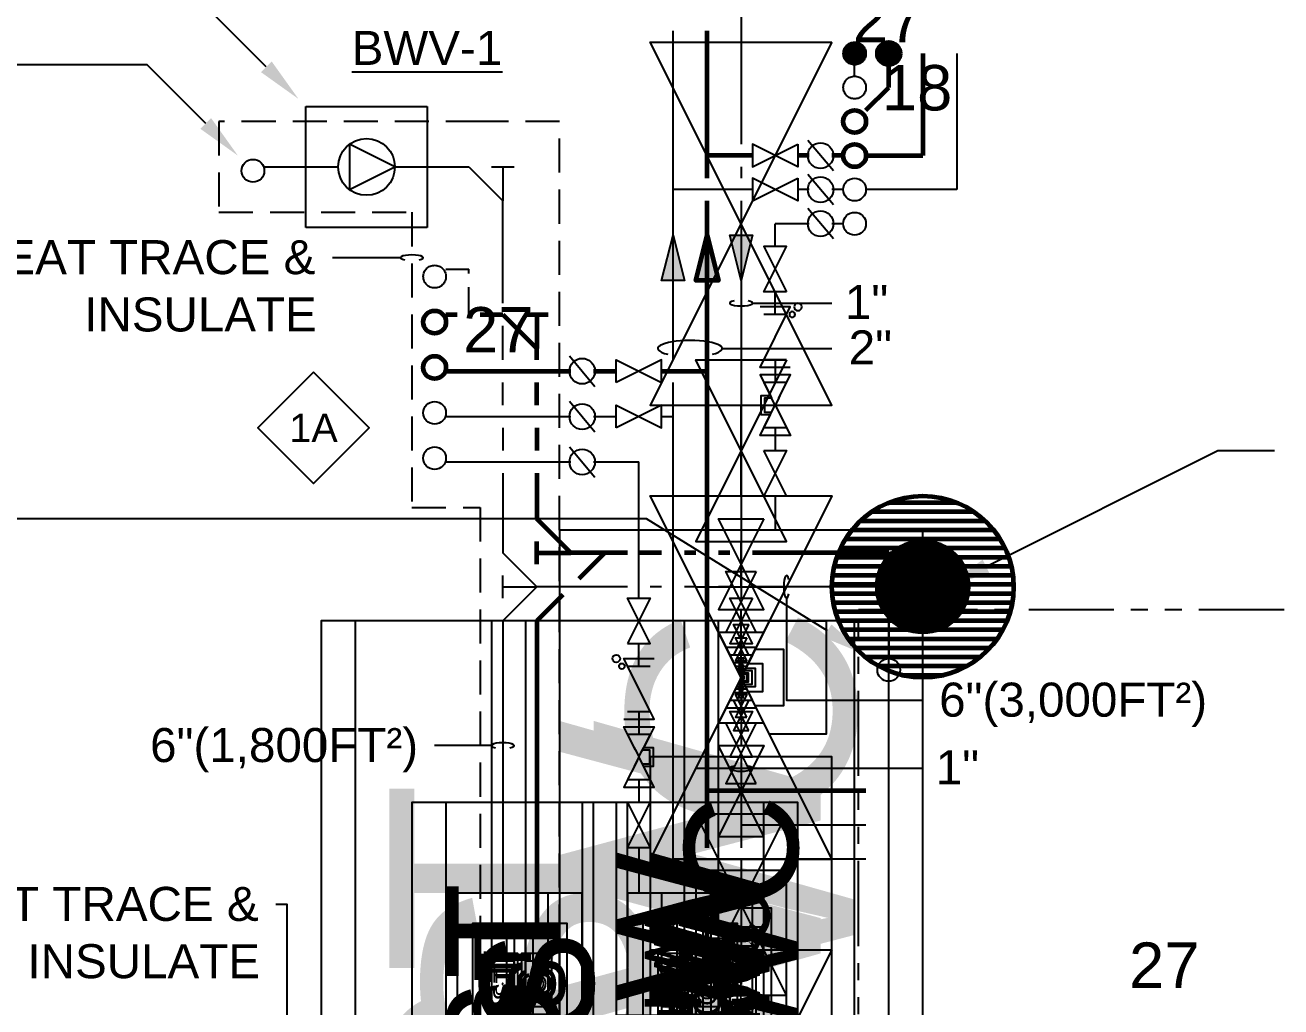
# Model space of a CAD drawing. Extents: x -3956 to 957, y -346 to 1886.
# Drawn here: x -3208.2 to -2876.4, y 730.7 to 990.2 of the extents above; entities that cross this region are included whole.
import ezdxf
from ezdxf.enums import TextEntityAlignment as Align

# ---------------------------------------------------------------- set-up
doc = ezdxf.new("R2010")
doc.units = 0
doc.header["$LTSCALE"] = 36
doc.header["$MEASUREMENT"] = 0
for name, pattern in [('HIDDEN', [0.375, 0.25, -0.125]), ('PHANTOM2', [1.25, 0.625, -0.125, 0.125, -0.125, 0.125, -0.125]), ('VENT', [0.3, 0.2, -0.1])]:
    doc.linetypes.add(name, pattern=pattern)
for name, color, linetype in [('G-ANNO-TEXT', 70, 'Continuous'), ('G-ANNO-TEXT @ 96', 70, 'Continuous'), ('P-HW-N', 1, 'Continuous'), ('P-HW-N @ 1 (1)', 1, 'Continuous'), ('P-HW-N @ 1 (2)', 1, 'Continuous'), ('P-HW-N @ 128', 1, 'Continuous'), ('P-HW-N @ 192', 1, 'Continuous'), ('P-HW-N @ 384', 1, 'Continuous'), ('P-HW-N @ 48', 1, 'Continuous'), ('P-HW-N @ 64', 1, 'Continuous'), ('P-HW-N @ 768', 1, 'Continuous'), ('P-HW-N @ 96', 1, 'Continuous'), ('P-HWC-N', 2, 'Continuous'), ('P-HWC-N @ 1 (1)', 2, 'Continuous'), ('P-HWC-N @ 1 (2)', 2, 'Continuous'), ('P-HWC-N @ 12', 2, 'Continuous'), ('P-HWC-N @ 128', 2, 'Continuous'), ('P-HWC-N @ 16', 2, 'Continuous'), ('P-HWC-N @ 192', 2, 'Continuous'), ('P-HWC-N @ 2', 2, 'Continuous'), ('P-HWC-N @ 24', 2, 'Continuous'), ('P-HWC-N @ 384', 2, 'Continuous'), ('P-HWC-N @ 4', 2, 'Continuous'), ('P-HWC-N @ 48', 2, 'Continuous'), ('P-HWC-N @ 64', 2, 'Continuous'), ('P-HWC-N @ 768', 2, 'Continuous'), ('P-HWC-N @ 8', 2, 'Continuous'), ('P-HWC-N @ 96', 2, 'Continuous'), ('P-SANV-N', 5, 'VENT'), ('P-SANV-N @ 96', 5, 'VENT'), ('P-STRM-N', 2, 'Continuous'), ('P-STRM-N @ 1 (1)', 2, 'Continuous'), ('P-STRM-N @ 1 (2)', 2, 'Continuous'), ('P-STRM-N @ 128', 2, 'Continuous'), ('P-STRM-N @ 192', 2, 'Continuous'), ('P-STRM-N @ 384', 2, 'Continuous'), ('P-STRM-N @ 48', 2, 'Continuous'), ('P-STRM-N @ 64', 2, 'Continuous'), ('P-STRM-N @ 768', 2, 'Continuous'), ('P-STRM-N @ 96', 2, 'Continuous')]:
    doc.layers.add(name, color=color, linetype=linetype)
for name, color, linetype, lineweight in [('P-CW-N', 4, 'Continuous', 60), ('P-CW-N @ 1 (1)', 4, 'Continuous', 60), ('P-CW-N @ 1 (2)', 4, 'Continuous', 60), ('P-CW-N @ 128', 4, 'Continuous', 60), ('P-CW-N @ 192', 4, 'Continuous', 60), ('P-CW-N @ 384', 4, 'Continuous', 60), ('P-CW-N @ 48', 4, 'Continuous', 60), ('P-CW-N @ 64', 4, 'Continuous', 60), ('P-CW-N @ 768', 4, 'Continuous', 60), ('P-CW-N @ 96', 4, 'Continuous', 60), ('P-SAN-N', 6, 'Continuous', 60), ('P-SAN-N @ 1 (1)', 6, 'Continuous', 60), ('P-SAN-N @ 1 (2)', 6, 'Continuous', 60), ('P-SAN-N @ 12', 6, 'Continuous', 60), ('P-SAN-N @ 128', 6, 'Continuous', 60), ('P-SAN-N @ 16', 6, 'Continuous', 60), ('P-SAN-N @ 192', 6, 'Continuous', 60), ('P-SAN-N @ 2', 6, 'Continuous', 60), ('P-SAN-N @ 24', 6, 'Continuous', 60), ('P-SAN-N @ 384', 6, 'Continuous', 60), ('P-SAN-N @ 4', 6, 'Continuous', 60), ('P-SAN-N @ 48', 6, 'Continuous', 60), ('P-SAN-N @ 64', 6, 'Continuous', 60), ('P-SAN-N @ 768', 6, 'Continuous', 60), ('P-SAN-N @ 8', 6, 'Continuous', 60), ('P-SAN-N @ 96', 6, 'Continuous', 60)]:
    doc.layers.add(name, color=color, linetype=linetype, lineweight=lineweight)
doc.layers.add('P-SAN-DFU', color=7, linetype='Continuous', plot=False)
doc.styles.add('Arial', font='arial.ttf')

# ---------------------------------------------------------------- blocks, each defined once
blk = doc.blocks.new('*U7')
blk.add_circle((0, 0), 0.0312)
blk = doc.blocks.new('DIAMOND TAG')
blk.add_lwpolyline([(0, -0.1533), (0.1533, 0), (0, 0.1533), (-0.1533, 0)], close=True)
at = {"style": 'Arial'}
blk.add_attdef('XXX', text='', height=0.0781, dxfattribs=at).set_placement((0, 0), align=Align.MIDDLE)
blk = doc.blocks.new('*U62')
blk.add_circle((0, 0), 0.0312)
blk = doc.blocks.new('*U6')
h = blk.add_hatch()
h.set_pattern_fill('ANSI31', color=256, scale=0.025, angle=135)
edge = h.paths.add_edge_path()
edge.add_arc((0, 0), 0.03125, 0, 360)
blk.add_circle((0, 0), 0.03125)
blk = doc.blocks.new('BACKWATER VALVE')
blk.add_lwpolyline([(0.078125, 0), (-0.046875, 0.0625), (-0.046875, -0.0625)], close=True)
blk.add_circle((0, 0), 0.078125)
blk = doc.blocks.new('*U15')
at = {"layer": 'DEFPOINTS'}
blk.add_lwpolyline([(-0.15625, -0.0625), (0.15625, -0.0625), (0.15625, 0.0625), (-0.15625, 0.0625)], close=True, dxfattribs=at)
at = {"style": 'Arial'}
blk.add_text('HWC', height=0.078125, dxfattribs=at).set_placement((0, 0), align=Align.MIDDLE)
blk = doc.blocks.new('*U1452')
at = {"layer": 'P-HWC-N @ 1 (1)', "linetype": 'ByBlock', "lineweight": -2, "rotation": 90}
blk.add_blockref('*U15', (-3019, 736.74), dxfattribs=at)
at = {"layer": 'P-HWC-N @ 1 (2)', "linetype": 'ByBlock', "lineweight": -2, "rotation": 90}
blk.add_blockref('*U15', (-3019, 736.74), dxfattribs=at)
at = {"layer": 'P-HWC-N @ 128', "linetype": 'ByBlock', "lineweight": -2, "xscale": 128, "yscale": 128, "zscale": 128, "rotation": 90}
blk.add_blockref('*U15', (-3019, 736.74), dxfattribs=at)
at = {"layer": 'P-HWC-N @ 192', "linetype": 'ByBlock', "lineweight": -2, "xscale": 192, "yscale": 192, "zscale": 192, "rotation": 90}
blk.add_blockref('*U15', (-3019, 736.74), dxfattribs=at)
at = {"layer": 'P-HWC-N @ 384', "linetype": 'ByBlock', "lineweight": -2, "xscale": 384, "yscale": 384, "zscale": 384, "rotation": 90}
blk.add_blockref('*U15', (-3019, 736.74), dxfattribs=at)
at = {"layer": 'P-HWC-N @ 48', "linetype": 'ByBlock', "lineweight": -2, "xscale": 48, "yscale": 48, "zscale": 48, "rotation": 90}
blk.add_blockref('*U15', (-3019, 736.74), dxfattribs=at)
at = {"layer": 'P-HWC-N @ 64', "linetype": 'ByBlock', "lineweight": -2, "xscale": 64, "yscale": 64, "zscale": 64, "rotation": 90}
blk.add_blockref('*U15', (-3019, 736.74), dxfattribs=at)
at = {"layer": 'P-HWC-N @ 768', "linetype": 'ByBlock', "lineweight": -2, "xscale": 768, "yscale": 768, "zscale": 768, "rotation": 90}
blk.add_blockref('*U15', (-3019, 736.74), dxfattribs=at)
at = {"layer": 'P-HWC-N @ 96', "linetype": 'ByBlock', "lineweight": -2, "xscale": 96, "yscale": 96, "zscale": 96, "rotation": 90}
blk.add_blockref('*U15', (-3019, 736.74), dxfattribs=at)
blk = doc.blocks.new('*U10')
at = {"layer": 'DEFPOINTS'}
blk.add_lwpolyline([(-0.125, -0.0625), (0.125, -0.0625), (0.125, 0.0625), (-0.125, 0.0625)], close=True, dxfattribs=at)
at = {"style": 'Arial'}
blk.add_text('CW', height=0.078125, dxfattribs=at).set_placement((0, 0), align=Align.MIDDLE)
blk = doc.blocks.new('*U1453')
at = {"layer": 'P-CW-N @ 1 (1)', "linetype": 'ByBlock', "lineweight": -2, "rotation": 90}
blk.add_blockref('*U10', (-3028, 736.74), dxfattribs=at)
at = {"layer": 'P-CW-N @ 1 (2)', "linetype": 'ByBlock', "lineweight": -2, "rotation": 90}
blk.add_blockref('*U10', (-3028, 736.74), dxfattribs=at)
at = {"layer": 'P-CW-N @ 128', "linetype": 'ByBlock', "lineweight": -2, "xscale": 128, "yscale": 128, "zscale": 128, "rotation": 90}
blk.add_blockref('*U10', (-3028, 736.74), dxfattribs=at)
at = {"layer": 'P-CW-N @ 192', "linetype": 'ByBlock', "lineweight": -2, "xscale": 192, "yscale": 192, "zscale": 192, "rotation": 90}
blk.add_blockref('*U10', (-3028, 736.74), dxfattribs=at)
at = {"layer": 'P-CW-N @ 384', "linetype": 'ByBlock', "lineweight": -2, "xscale": 384, "yscale": 384, "zscale": 384, "rotation": 90}
blk.add_blockref('*U10', (-3028, 736.74), dxfattribs=at)
at = {"layer": 'P-CW-N @ 48', "linetype": 'ByBlock', "lineweight": -2, "xscale": 48, "yscale": 48, "zscale": 48, "rotation": 90}
blk.add_blockref('*U10', (-3028, 736.74), dxfattribs=at)
at = {"layer": 'P-CW-N @ 64', "linetype": 'ByBlock', "lineweight": -2, "xscale": 64, "yscale": 64, "zscale": 64, "rotation": 90}
blk.add_blockref('*U10', (-3028, 736.74), dxfattribs=at)
at = {"layer": 'P-CW-N @ 768', "linetype": 'ByBlock', "lineweight": -2, "xscale": 768, "yscale": 768, "zscale": 768, "rotation": 90}
blk.add_blockref('*U10', (-3028, 736.74), dxfattribs=at)
at = {"layer": 'P-CW-N @ 96', "linetype": 'ByBlock', "lineweight": -2, "xscale": 96, "yscale": 96, "zscale": 96, "rotation": 90}
blk.add_blockref('*U10', (-3028, 736.74), dxfattribs=at)
blk = doc.blocks.new('*U39')
at = {"layer": 'DEFPOINTS'}
blk.add_lwpolyline([(-0.125, -0.0625), (0.125, -0.0625), (0.125, 0.0625), (-0.125, 0.0625)], close=True, dxfattribs=at)
at = {"style": 'Arial'}
blk.add_text('HW', height=0.078125, dxfattribs=at).set_placement((0, 0), align=Align.MIDDLE)
blk = doc.blocks.new('*U1454')
at = {"layer": 'P-HW-N @ 1 (1)', "linetype": 'ByBlock', "lineweight": -2, "rotation": 90}
blk.add_blockref('*U39', (-3037, 736.74), dxfattribs=at)
at = {"layer": 'P-HW-N @ 1 (2)', "linetype": 'ByBlock', "lineweight": -2, "rotation": 90}
blk.add_blockref('*U39', (-3037, 736.74), dxfattribs=at)
at = {"layer": 'P-HW-N @ 128', "linetype": 'ByBlock', "lineweight": -2, "xscale": 128, "yscale": 128, "zscale": 128, "rotation": 90}
blk.add_blockref('*U39', (-3037, 736.74), dxfattribs=at)
at = {"layer": 'P-HW-N @ 192', "linetype": 'ByBlock', "lineweight": -2, "xscale": 192, "yscale": 192, "zscale": 192, "rotation": 90}
blk.add_blockref('*U39', (-3037, 736.74), dxfattribs=at)
at = {"layer": 'P-HW-N @ 384', "linetype": 'ByBlock', "lineweight": -2, "xscale": 384, "yscale": 384, "zscale": 384, "rotation": 90}
blk.add_blockref('*U39', (-3037, 736.74), dxfattribs=at)
at = {"layer": 'P-HW-N @ 48', "linetype": 'ByBlock', "lineweight": -2, "xscale": 48, "yscale": 48, "zscale": 48, "rotation": 90}
blk.add_blockref('*U39', (-3037, 736.74), dxfattribs=at)
at = {"layer": 'P-HW-N @ 64', "linetype": 'ByBlock', "lineweight": -2, "xscale": 64, "yscale": 64, "zscale": 64, "rotation": 90}
blk.add_blockref('*U39', (-3037, 736.74), dxfattribs=at)
at = {"layer": 'P-HW-N @ 768', "linetype": 'ByBlock', "lineweight": -2, "xscale": 768, "yscale": 768, "zscale": 768, "rotation": 90}
blk.add_blockref('*U39', (-3037, 736.74), dxfattribs=at)
at = {"layer": 'P-HW-N @ 96', "linetype": 'ByBlock', "lineweight": -2, "xscale": 96, "yscale": 96, "zscale": 96, "rotation": 90}
blk.add_blockref('*U39', (-3037, 736.74), dxfattribs=at)
blk = doc.blocks.new('*U54')
at = {"layer": 'DEFPOINTS'}
blk.add_lwpolyline([(-0.125, -0.0625), (0.125, -0.0625), (0.125, 0.0625), (-0.125, 0.0625)], close=True, dxfattribs=at)
at = {"style": 'Arial'}
blk.add_text('S', height=0.07812, dxfattribs=at).set_placement((0, 0), align=Align.MIDDLE)
blk = doc.blocks.new('*U1455')
at = {"layer": 'P-SAN-N @ 1 (1)', "linetype": 'ByBlock', "lineweight": -2, "rotation": 90}
blk.add_blockref('*U54', (-3073, 736.74), dxfattribs=at)
at = {"layer": 'P-SAN-N @ 1 (2)', "linetype": 'ByBlock', "lineweight": -2, "rotation": 90}
blk.add_blockref('*U54', (-3073, 736.74), dxfattribs=at)
at = {"layer": 'P-SAN-N @ 128', "linetype": 'ByBlock', "lineweight": -2, "xscale": 128, "yscale": 128, "zscale": 128, "rotation": 90}
blk.add_blockref('*U54', (-3073, 736.74), dxfattribs=at)
at = {"layer": 'P-SAN-N @ 192', "linetype": 'ByBlock', "lineweight": -2, "xscale": 192, "yscale": 192, "zscale": 192, "rotation": 90}
blk.add_blockref('*U54', (-3073, 736.74), dxfattribs=at)
at = {"layer": 'P-SAN-N @ 384', "linetype": 'ByBlock', "lineweight": -2, "xscale": 384, "yscale": 384, "zscale": 384, "rotation": 90}
blk.add_blockref('*U54', (-3073, 736.74), dxfattribs=at)
at = {"layer": 'P-SAN-N @ 48', "linetype": 'ByBlock', "lineweight": -2, "xscale": 48, "yscale": 48, "zscale": 48, "rotation": 90}
blk.add_blockref('*U54', (-3073, 736.74), dxfattribs=at)
at = {"layer": 'P-SAN-N @ 64', "linetype": 'ByBlock', "lineweight": -2, "xscale": 64, "yscale": 64, "zscale": 64, "rotation": 90}
blk.add_blockref('*U54', (-3073, 736.74), dxfattribs=at)
at = {"layer": 'P-SAN-N @ 768', "linetype": 'ByBlock', "lineweight": -2, "xscale": 768, "yscale": 768, "zscale": 768, "rotation": 90}
blk.add_blockref('*U54', (-3073, 736.74), dxfattribs=at)
at = {"layer": 'P-SAN-N @ 96', "linetype": 'ByBlock', "lineweight": -2, "xscale": 96, "yscale": 96, "zscale": 96, "rotation": 90}
blk.add_blockref('*U54', (-3073, 736.74), dxfattribs=at)
blk = doc.blocks.new('*U64')
at = {"layer": 'DEFPOINTS'}
blk.add_lwpolyline([(-0.125, -0.0625), (0.125, -0.0625), (0.125, 0.0625), (-0.125, 0.0625)], close=True, dxfattribs=at)
at = {"style": 'Arial'}
blk.add_text('ST', height=0.078125, dxfattribs=at).set_placement((0, 0), align=Align.MIDDLE)
blk = doc.blocks.new('*U1456')
at = {"layer": 'P-STRM-N @ 1 (1)', "linetype": 'ByBlock', "lineweight": -2, "rotation": 90}
blk.add_blockref('*U64', (-3082, 736.74), dxfattribs=at)
at = {"layer": 'P-STRM-N @ 1 (2)', "linetype": 'ByBlock', "lineweight": -2, "rotation": 90}
blk.add_blockref('*U64', (-3082, 736.74), dxfattribs=at)
at = {"layer": 'P-STRM-N @ 128', "linetype": 'ByBlock', "lineweight": -2, "xscale": 128, "yscale": 128, "zscale": 128, "rotation": 90}
blk.add_blockref('*U64', (-3082, 736.74), dxfattribs=at)
at = {"layer": 'P-STRM-N @ 192', "linetype": 'ByBlock', "lineweight": -2, "xscale": 192, "yscale": 192, "zscale": 192, "rotation": 90}
blk.add_blockref('*U64', (-3082, 736.74), dxfattribs=at)
at = {"layer": 'P-STRM-N @ 384', "linetype": 'ByBlock', "lineweight": -2, "xscale": 384, "yscale": 384, "zscale": 384, "rotation": 90}
blk.add_blockref('*U64', (-3082, 736.74), dxfattribs=at)
at = {"layer": 'P-STRM-N @ 48', "linetype": 'ByBlock', "lineweight": -2, "xscale": 48, "yscale": 48, "zscale": 48, "rotation": 90}
blk.add_blockref('*U64', (-3082, 736.74), dxfattribs=at)
at = {"layer": 'P-STRM-N @ 64', "linetype": 'ByBlock', "lineweight": -2, "xscale": 64, "yscale": 64, "zscale": 64, "rotation": 90}
blk.add_blockref('*U64', (-3082, 736.74), dxfattribs=at)
at = {"layer": 'P-STRM-N @ 768', "linetype": 'ByBlock', "lineweight": -2, "xscale": 768, "yscale": 768, "zscale": 768, "rotation": 90}
blk.add_blockref('*U64', (-3082, 736.74), dxfattribs=at)
at = {"layer": 'P-STRM-N @ 96', "linetype": 'ByBlock', "lineweight": -2, "xscale": 96, "yscale": 96, "zscale": 96, "rotation": 90}
blk.add_blockref('*U64', (-3082, 736.74), dxfattribs=at)
blk = doc.blocks.new('*U91')
for p, q in [((-0.0625, 0), (-0.09375, 0)), ((0.0625, 0), (0.09375, 0))]:
    blk.add_line(p, q)
at = {"linetype": 'Continuous'}
for points in [[(-0.21875, 0.03125), (-0.09375, -0.03125), (-0.09375, 0.03125), (-0.21875, -0.03125), (-0.21875, 0.03125)], [(-0.0195, -0.00975), (-0.0625, -0.03125), (-0.0625, 0.03125), (-0.0195, 0.00975)], [(0.0195, -0.00975), (0.0625, -0.03125), (0.0625, 0.03125), (0.0195, 0.00975)], [(0.21875, 0.03125), (0.09375, -0.03125), (0.09375, 0.03125), (0.21875, -0.03125), (0.21875, 0.03125)], [(-0.0195, 0.00975), (-0.0195, 0.02925), (0.0195, 0.02925), (0.0195, 0.00975)], [(-0.0195, -0.00975), (0, 0), (-0.0195, 0.00975)], [(0.0195, 0.00975), (0, 0), (0.0195, -0.00975)]]:
    blk.add_lwpolyline(points, dxfattribs=at)
blk = doc.blocks.new('*U1631')
at = {"layer": 'P-HWC-N @ 1 (1)', "rotation": 270}
blk.add_blockref('*U91', (-3019, 817.74), dxfattribs=at)
at = {"layer": 'P-HWC-N @ 1 (2)', "rotation": 270}
blk.add_blockref('*U91', (-3019, 817.74), dxfattribs=at)
at = {"layer": 'P-HWC-N @ 12', "xscale": 12, "yscale": 12, "zscale": 12, "rotation": 270}
blk.add_blockref('*U91', (-3019, 817.74), dxfattribs=at)
at = {"layer": 'P-HWC-N @ 128', "xscale": 128, "yscale": 128, "zscale": 128, "rotation": 270}
blk.add_blockref('*U91', (-3019, 817.74), dxfattribs=at)
at = {"layer": 'P-HWC-N @ 16', "xscale": 16, "yscale": 16, "zscale": 16, "rotation": 270}
blk.add_blockref('*U91', (-3019, 817.74), dxfattribs=at)
at = {"layer": 'P-HWC-N @ 192', "xscale": 192, "yscale": 192, "zscale": 192, "rotation": 270}
blk.add_blockref('*U91', (-3019, 817.74), dxfattribs=at)
at = {"layer": 'P-HWC-N @ 2', "xscale": 2, "yscale": 2, "zscale": 2, "rotation": 270}
blk.add_blockref('*U91', (-3019, 817.74), dxfattribs=at)
at = {"layer": 'P-HWC-N @ 24', "xscale": 24, "yscale": 24, "zscale": 24, "rotation": 270}
blk.add_blockref('*U91', (-3019, 817.74), dxfattribs=at)
at = {"layer": 'P-HWC-N @ 384', "xscale": 384, "yscale": 384, "zscale": 384, "rotation": 270}
blk.add_blockref('*U91', (-3019, 817.74), dxfattribs=at)
at = {"layer": 'P-HWC-N @ 4', "xscale": 4, "yscale": 4, "zscale": 4, "rotation": 270}
blk.add_blockref('*U91', (-3019, 817.74), dxfattribs=at)
at = {"layer": 'P-HWC-N @ 48', "xscale": 48, "yscale": 48, "zscale": 48, "rotation": 270}
blk.add_blockref('*U91', (-3019, 817.74), dxfattribs=at)
at = {"layer": 'P-HWC-N @ 64', "xscale": 64, "yscale": 64, "zscale": 64, "rotation": 270}
blk.add_blockref('*U91', (-3019, 817.74), dxfattribs=at)
at = {"layer": 'P-HWC-N @ 768', "xscale": 768, "yscale": 768, "zscale": 768, "rotation": 270}
blk.add_blockref('*U91', (-3019, 817.74), dxfattribs=at)
at = {"layer": 'P-HWC-N @ 8', "xscale": 8, "yscale": 8, "zscale": 8, "rotation": 270}
blk.add_blockref('*U91', (-3019, 817.74), dxfattribs=at)
at = {"layer": 'P-HWC-N @ 96', "xscale": 96, "yscale": 96, "zscale": 96, "rotation": 270}
blk.add_blockref('*U91', (-3019, 817.74), dxfattribs=at)
blk = doc.blocks.new('FlowArrow')
blk.add_hatch(color=256).paths.add_polyline_path([(-0.125, 0), (0, -0.03125), (0, 0.03125)])
blk.add_lwpolyline([(-0.125, 0), (0, 0.03125), (0, -0.03125), (-0.125, 0)])
blk = doc.blocks.new('PIPE-PLAN')
at = {"linetype": 'Continuous'}
for p, q in [((-0.09375, -0.03125), (-0.09375, 0.03125)), ((-0.09375, 0), (0, 0))]:
    blk.add_line(p, q, dxfattribs=at)
blk = doc.blocks.new('*U1647')
at = {"layer": 'P-SAN-N @ 1 (1)'}
blk.add_blockref('*U6', (-2971, 841.74), dxfattribs=at)
at = {"layer": 'P-SAN-N @ 1 (2)'}
blk.add_blockref('*U6', (-2971, 841.74), dxfattribs=at)
at = {"layer": 'P-SAN-N @ 12', "xscale": 12, "yscale": 12, "zscale": 12}
blk.add_blockref('*U6', (-2971, 841.74), dxfattribs=at)
at = {"layer": 'P-SAN-N @ 128', "xscale": 128, "yscale": 128, "zscale": 128}
blk.add_blockref('*U6', (-2971, 841.74), dxfattribs=at)
at = {"layer": 'P-SAN-N @ 16', "xscale": 16, "yscale": 16, "zscale": 16}
blk.add_blockref('*U6', (-2971, 841.74), dxfattribs=at)
at = {"layer": 'P-SAN-N @ 192', "xscale": 192, "yscale": 192, "zscale": 192}
blk.add_blockref('*U6', (-2971, 841.74), dxfattribs=at)
at = {"layer": 'P-SAN-N @ 2', "xscale": 2, "yscale": 2, "zscale": 2}
blk.add_blockref('*U6', (-2971, 841.74), dxfattribs=at)
at = {"layer": 'P-SAN-N @ 24', "xscale": 24, "yscale": 24, "zscale": 24}
blk.add_blockref('*U6', (-2971, 841.74), dxfattribs=at)
at = {"layer": 'P-SAN-N @ 384', "xscale": 384, "yscale": 384, "zscale": 384}
blk.add_blockref('*U6', (-2971, 841.74), dxfattribs=at)
at = {"layer": 'P-SAN-N @ 4', "xscale": 4, "yscale": 4, "zscale": 4}
blk.add_blockref('*U6', (-2971, 841.74), dxfattribs=at)
at = {"layer": 'P-SAN-N @ 48', "xscale": 48, "yscale": 48, "zscale": 48}
blk.add_blockref('*U6', (-2971, 841.74), dxfattribs=at)
at = {"layer": 'P-SAN-N @ 64', "xscale": 64, "yscale": 64, "zscale": 64}
blk.add_blockref('*U6', (-2971, 841.74), dxfattribs=at)
at = {"layer": 'P-SAN-N @ 768', "xscale": 768, "yscale": 768, "zscale": 768}
blk.add_blockref('*U6', (-2971, 841.74), dxfattribs=at)
at = {"layer": 'P-SAN-N @ 8', "xscale": 8, "yscale": 8, "zscale": 8}
blk.add_blockref('*U6', (-2971, 841.74), dxfattribs=at)
at = {"layer": 'P-SAN-N @ 96', "xscale": 96, "yscale": 96, "zscale": 96}
blk.add_blockref('*U6', (-2971, 841.74), dxfattribs=at)
blk = doc.blocks.new('LeaderNoteBlock')
blk.add_ellipse((0, 0), major_axis=(1, 0), ratio=0.25, start_param=5.387521, end_param=10.320443)
blk = doc.blocks.new('*U31')
at = {"linetype": 'Continuous'}
blk.add_lwpolyline([(-0.0625, 0.0625, 0, 0.0273, 0), (-0.0041, 0.0625, 0, 0, 0), (-0.0041, 0.0625, 0, 0, 0), (0.0625, 0.0625, 0, 0, 0)], format="xyseb", dxfattribs=at)
blk.add_lwpolyline([(-0.0625, 0.0312), (-0.0625, -0.0312), (0.0625, 0.0312), (0.0625, -0.0312)], dxfattribs=at)
blk.add_circle((0.0625, 0.0469), 0.00781, dxfattribs=at)
blk = doc.blocks.new('*U1702')
at = {"layer": 'P-HWC-N @ 128', "xscale": -128, "yscale": 128, "zscale": 128, "rotation": 270}
blk.add_blockref('*U31', (-3010, 907.74), dxfattribs=at)
at = {"layer": 'P-HWC-N @ 96', "xscale": -96, "yscale": 96, "zscale": 96, "rotation": 270}
blk.add_blockref('*U31', (-3010, 907.74), dxfattribs=at)
blk = doc.blocks.new('*U32')
at = {"linetype": 'Continuous'}
for points in [[(-0.0195, -0.0098), (-0.0625, -0.0313), (-0.0625, 0.0312), (-0.0195, 0.0098)], [(-0.0195, 0.0098), (-0.0195, 0.0293), (0.0195, 0.0293), (0.0195, 0.0098)], [(0.0195, -0.0098), (0.0625, -0.0313), (0.0625, 0.0312), (0.0195, 0.0098)], [(-0.0195, -0.0098), (0, 0), (-0.0195, 0.0098)], [(0.0195, 0.0098), (0, 0), (0.0195, -0.0098)]]:
    blk.add_lwpolyline(points, dxfattribs=at)
blk = doc.blocks.new('*U1703')
at = {"layer": 'P-HWC-N @ 128', "xscale": -128, "yscale": 128, "zscale": 128, "rotation": 90.00000053905568}
blk.add_blockref('*U32', (-3010, 889.74), dxfattribs=at)
at = {"layer": 'P-HWC-N @ 96', "xscale": -96, "yscale": 96, "zscale": 96, "rotation": 90.00000053905568}
blk.add_blockref('*U32', (-3010, 889.74), dxfattribs=at)
blk = doc.blocks.new('PLMB BALL VALVES')
at = {"linetype": 'Continuous'}
blk.add_lwpolyline([(-0.0625, -0.03125), (-0.0625, 0.03125), (0.0625, -0.03125), (0.0625, 0.03125), (-0.0625, -0.03125)], dxfattribs=at)
blk = doc.blocks.new('*U1706')
at = {"layer": 'P-HWC-N @ 128', "xscale": 128, "yscale": 128, "zscale": 128, "rotation": 90}
blk.add_blockref('*U31', (-3046, 814.74), dxfattribs=at)
at = {"layer": 'P-HWC-N @ 96', "xscale": 96, "yscale": 96, "zscale": 96, "rotation": 90}
blk.add_blockref('*U31', (-3046, 814.74), dxfattribs=at)
blk = doc.blocks.new('*U1707')
at = {"layer": 'P-HWC-N @ 128', "xscale": 128, "yscale": 128, "zscale": 128, "rotation": 269.9999994609443}
blk.add_blockref('*U32', (-3046, 796.74), dxfattribs=at)
at = {"layer": 'P-HWC-N @ 96', "xscale": 96, "yscale": 96, "zscale": 96, "rotation": 269.9999994609443}
blk.add_blockref('*U32', (-3046, 796.74), dxfattribs=at)

msp = doc.modelspace()

# ---------------------------------------------------------------- linework, layer by layer
at = {"color": 7, "linetype": 'Continuous'}
for p, q in [((-2994.63, 951.72), (-3001.37, 959.77)), ((-2994.63, 942.72), (-3001.37, 950.77)), ((-2994.63, 933.72), (-3001.37, 941.77)), ((-3064.37, 902.77), (-3057.63, 894.72)), ((-3064.37, 890.77), (-3057.63, 882.72)), ((-3064.37, 878.77), (-3057.63, 870.72))]:
    msp.add_line(p, q, dxfattribs=at)
at = {"linetype": 'Continuous'}
for points in [[(-3004, 958.74), (-3004, 952.74), (-3016, 958.74), (-3016, 952.74), (-3004, 958.74)], [(-3004, 949.74), (-3004, 943.74), (-3016, 949.74), (-3016, 943.74), (-3004, 949.74)], [(-3052, 895.74), (-3052, 901.74), (-3040, 895.74), (-3040, 901.74), (-3052, 895.74)], [(-3052, 883.74), (-3052, 889.74), (-3040, 883.74), (-3040, 889.74), (-3052, 883.74)]]:
    msp.add_lwpolyline(points, dxfattribs=at)
for centre in [(-2998, 955.74), (-2998, 946.74), (-2998, 937.74), (-3061, 898.74), (-3061, 886.74), (-3061, 874.74)]:
    msp.add_circle(centre, 3.38, dxfattribs=at)
at = {"layer": 'G-ANNO-TEXT'}
for p, q in [((-3134, 968.74), (-3102, 968.74)), ((-3134, 936.74), (-3134, 968.74)), ((-3102, 968.74), (-3102, 936.74)), ((-3102, 936.74), (-3134, 936.74)), ((-3024, 904.74), (-2995, 904.74))]:
    msp.add_line(p, q, dxfattribs=at)
at = {"layer": 'G-ANNO-TEXT', "linetype": 'HIDDEN'}
for p, q in [((-3088, 964.74), (-3157, 964.74)), ((-3157, 964.74), (-3157, 940.74)), ((-3088, 964.74), (-3088, 964.74)), ((-3067, 964.74), (-3088, 964.74)), ((-3067, 262.74), (-3067, 964.74)), ((-3157, 940.74), (-3106, 940.74)), ((-3106, 940.74), (-3106, 862.74)), ((-3106, 862.74), (-3088, 862.74)), ((-3088, 862.74), (-3088, 712.74))]:
    msp.add_line(p, q, dxfattribs=at)
at = {"layer": 'G-ANNO-TEXT', "linetype": 'PHANTOM2'}
for p, q in [((-2988, 611.74), (-2988, 835.74)), ((-2988, 835.74), (-2728, 835.74))]:
    msp.add_line(p, q, dxfattribs=at)
at = {"layer": 'G-ANNO-TEXT'}
for points in [[(-3144.49, 979.23), (-3193, 1027.74), (-3472, 1027.74)], [(-3160.49, 964.23), (-3176, 979.74), (-3472, 979.74)], [(-3109, 928.74), (-3124, 928.74), (-3127, 928.74)], [(-3016, 916.74), (-2998, 916.74), (-2995, 916.74)], [(-2954.27, 847.11), (-2893, 877.74), (-2878, 877.74)], [(-2996.2, 830.07), (-3044, 859.74), (-3472, 859.74)], [(-3007, 838.74), (-3007, 811.74), (-2971, 811.74)], [(-3085, 799.74), (-3094, 799.74), (-3100, 799.74)], [(-3016, 793.74), (-2974, 793.74), (-2971, 793.74)], [(-3139, 715.74), (-3139, 757.74), (-3142, 757.74)]]:
    msp.add_lwpolyline(points, dxfattribs=at)
msp.add_ellipse((-3032.5, 904.74), major_axis=(8.5, 0), ratio=0.25, start_param=5.480171, end_param=10.227792, dxfattribs=at)
for points in [[(-3143.07, 980.64), (-3136, 970.74), (-3145.9, 977.81)], [(-3159.07, 965.64), (-3152, 955.74), (-3161.9, 962.81)], [(-2953.37, 845.32), (-2965, 841.74), (-2955.16, 848.9)], [(-2995.14, 831.77), (-2986, 823.74), (-2997.25, 828.37)]]:
    msp.add_solid(points, dxfattribs=at)
at = {"layer": 'P-CW-N'}
for p, q in [((-3028, 949.74), (-3028, 988.74)), ((-2971, 982.74), (-2971, 955.74)), ((-3016, 955.74), (-3028, 955.74)), ((-3001, 955.74), (-3004, 955.74)), ((-2992, 955.74), (-2995, 955.74)), ((-2986, 955.74), (-2971, 955.74)), ((-3028, 772.74), (-3028, 943.74)), ((-3097, 898.74), (-3064, 898.74)), ((-3058, 898.74), (-3052, 898.74)), ((-3040, 898.74), (-3028, 898.74)), ((-2986, 787.74), (-3028, 787.74)), ((-3028, 763.74), (-3028, 766.74)), ((-3028, 748.74), (-3028, 757.74))]:
    msp.add_line(p, q, dxfattribs=at)
at = {"layer": 'P-HW-N'}
for p, q in [((-3037, 901.74), (-3037, 988.74)), ((-2962, 982.74), (-2962, 946.74)), ((-3016, 946.74), (-3037, 946.74)), ((-3001, 946.74), (-3004, 946.74)), ((-2992, 946.74), (-2995, 946.74)), ((-2962, 946.74), (-2986, 946.74)), ((-3037, 763.74), (-3037, 895.74)), ((-3097, 886.74), (-3064, 886.74)), ((-3058, 886.74), (-3052, 886.74)), ((-3040, 886.74), (-3037, 886.74)), ((-2986, 769.74), (-3037, 769.74)), ((-3037, 757.74), (-3037, 748.74))]:
    msp.add_line(p, q, dxfattribs=at)
at = {"layer": 'P-HWC-N'}
for p, q in [((-3019, 1045.74), (-3019, 958.74)), ((-3019, 952.74), (-3019, 949.74)), ((-3019, 943.74), (-3019, 838.74)), ((-3010, 931.74), (-3010, 937.74)), ((-3001, 937.74), (-3010, 937.74)), ((-2992, 937.74), (-2995, 937.74)), ((-3010, 913.74), (-3010, 919.74)), ((-3010, 901.74), (-3010, 895.74)), ((-3010, 883.74), (-3010, 877.74)), ((-3097, 874.74), (-3064, 874.74)), ((-3058, 874.74), (-3046, 874.74)), ((-3046, 838.74), (-3046, 874.74)), ((-3010, 865.74), (-3010, 856.74)), ((-3010, 856.74), (-3019, 856.74)), ((-3046, 820.74), (-3046, 826.74)), ((-3046, 808.74), (-3046, 802.74)), ((-3019, 796.74), (-3019, 790.74)), ((-3046, 790.74), (-3046, 784.74)), ((-3019, 784.74), (-3019, 772.74)), ((-2986, 778.74), (-3019, 778.74)), ((-3046, 772.74), (-3046, 760.74)), ((-3019, 766.74), (-3019, 751.72)), ((-3019, 760.74), (-3046, 760.74))]:
    msp.add_line(p, q, dxfattribs=at)
at = {"layer": 'P-SAN-N'}
for p, q in [((-2980, 973.74), (-2980, 979.74)), ((-2986, 967.74), (-2980, 973.74)), ((-3097, 913.74), (-3094, 913.74)), ((-3088, 913.74), (-3082, 913.74)), ((-3082, 913.74), (-3073, 904.74)), ((-3073, 901.74), (-3073, 904.74)), ((-3073, 889.74), (-3073, 895.74)), ((-3073, 883.74), (-3073, 877.74)), ((-3073, 871.74), (-3073, 859.74)), ((-3064, 850.74), (-3073, 859.74)), ((-3049, 850.74), (-3064, 850.74)), ((-3055, 850.74), (-3061.88, 843.86)), ((-3040, 850.74), (-3046, 850.74)), ((-3031, 850.74), (-3034, 850.74)), ((-3022, 850.74), (-3025, 850.74)), ((-2980, 850.74), (-3016, 850.74)), ((-2974, 844.74), (-2980, 850.74)), ((-3066.12, 839.62), (-3073, 832.74)), ((-3073, 832.74), (-3073, 748.74))]:
    msp.add_line(p, q, dxfattribs=at)
at = {"layer": 'P-SANV-N'}
for p, q in [((-2989, 976.74), (-2989, 979.74)), ((-3097, 925.74), (-3091, 925.74)), ((-3091, 913.74), (-3091, 925.74))]:
    msp.add_line(p, q, dxfattribs=at)
at = {"layer": 'P-STRM-N'}
for p, q in [((-3145, 952.74), (-3125.5, 952.74)), ((-3110.5, 952.74), (-3091, 952.74)), ((-3091, 952.74), (-3082, 943.74)), ((-3082, 916.74), (-3082, 943.74)), ((-3082, 901.74), (-3082, 910.74)), ((-3082, 889.74), (-3082, 895.74)), ((-3082, 883.74), (-3082, 877.74)), ((-3082, 871.74), (-3082, 850.74)), ((-3073, 841.74), (-3082, 850.74)), ((-2980, 844.74), (-2980, 823.74)), ((-3073, 841.74), (-3082, 832.74)), ((-3049, 841.74), (-3073, 841.74)), ((-3040, 841.74), (-3043, 841.74)), ((-3031, 841.74), (-3034, 841.74)), ((-3022, 841.74), (-3025, 841.74)), ((-2983, 841.74), (-3016, 841.74)), ((-3082, 832.74), (-3082, 748.74))]:
    msp.add_line(p, q, dxfattribs=at)

# ---------------------------------------------------------------- block references
at = {"layer": 'G-ANNO-TEXT', "xscale": 3, "yscale": 3, "zscale": 3}
for p in [(-3106, 928.74), (-3082, 799.74)]:
    msp.add_blockref('LeaderNoteBlock', p, dxfattribs=at)
for p, rotation in [((-3019, 916.74), 180), ((-3007, 841.74), 90), ((-3019, 793.74), 180)]:
    msp.add_blockref('LeaderNoteBlock', p, dxfattribs=dict(at, rotation=rotation))
at = {"layer": 'G-ANNO-TEXT @ 96'}
ref = msp.add_blockref('DIAMOND TAG', (-3132, 883.74), dxfattribs=dict(at, xscale=96, yscale=96, zscale=96, rotation=180))
ref.add_attrib('XXX', '1A', dxfattribs={"layer": '0', "height": 7.5, "style": 'Arial'}).set_placement((-3132, 883.74), align=Align.MIDDLE)
at = {"layer": 'P-CW-N'}
msp.add_blockref('*U1453', (0, 0), dxfattribs=at)
at = {"layer": 'P-CW-N @ 96', "xscale": 96, "yscale": 96, "zscale": 96}
for name, p, rotation in [('*U7', (-2989, 955.74), 180), ('FlowArrow', (-3028, 922.74), 270), ('*U7', (-3100, 899.74), 180)]:
    msp.add_blockref(name, p, dxfattribs=dict(at, rotation=rotation))
at = {"layer": 'P-HW-N'}
msp.add_blockref('*U1454', (0, 0), dxfattribs=at)
at = {"layer": 'P-HW-N @ 96', "xscale": 96, "yscale": 96, "zscale": 96}
for name, p, rotation in [('*U7', (-2989, 946.74), 180), ('FlowArrow', (-3037, 922.74), 270), ('*U7', (-3100, 887.74), 180)]:
    msp.add_blockref(name, p, dxfattribs=dict(at, rotation=rotation))
at = {"layer": 'P-HWC-N'}
for name in ['*U1631', '*U1702', '*U1703', '*U1452', '*U1706', '*U1707']:
    msp.add_blockref(name, (0, 0), dxfattribs=at)
at = {"layer": 'P-HWC-N @ 96', "yscale": 96, "zscale": 96}
for name, p, xscale, rotation in [('*U7', (-2989, 937.74), 96, 180), ('FlowArrow', (-3019, 934.74), 96, 90.0000000000011), ('PLMB BALL VALVES', (-3010, 925.74), 96, 90), ('*U7', (-3100, 875.74), 96, 180), ('PLMB BALL VALVES', (-3010, 871.74), 96, 270), ('PLMB BALL VALVES', (-3046, 832.74), -96, 270), ('PLMB BALL VALVES', (-3046, 778.74), -96, 90)]:
    msp.add_blockref(name, p, dxfattribs=dict(at, xscale=xscale, rotation=rotation))
at = {"layer": 'P-SAN-N'}
for name in ['*U1647', '*U1455']:
    msp.add_blockref(name, (0, 0), dxfattribs=at)
at = {"layer": 'P-SAN-N @ 96', "xscale": 96, "yscale": 96, "zscale": 96}
for name, p, rotation in [('*U6', (-2980, 982.74), 89.99999999999999), ('*U7', (-2989, 964.74), 180), ('*U7', (-3100, 911.74), 180), ('PIPE-PLAN', (-3073, 904.74), 270)]:
    msp.add_blockref(name, p, dxfattribs=dict(at, rotation=rotation))
msp.add_blockref('PIPE-PLAN', (-3064, 850.74), dxfattribs=at)
at = {"layer": 'P-SANV-N @ 96', "xscale": 96, "yscale": 96, "zscale": 96}
for name, p, rotation in [('*U6', (-2989, 982.74), 89.99999999999999), ('*U7', (-2989, 973.74), 180), ('*U7', (-3100, 923.74), 180)]:
    msp.add_blockref(name, p, dxfattribs=dict(at, rotation=rotation))
at = {"layer": 'P-STRM-N'}
msp.add_blockref('*U1456', (0, 0), dxfattribs=at)
at = {"layer": 'P-STRM-N @ 96', "xscale": 96, "yscale": 96, "zscale": 96}
for name, p in [('BACKWATER VALVE', (-3118, 952.74)), ('*U62', (-3148, 951.74)), ('PIPE-PLAN', (-3073, 841.74)), ('*U6', (-2980, 841.74)), ('*U7', (-2980, 819.74))]:
    msp.add_blockref(name, p, dxfattribs=at)
at = {"layer": 'P-STRM-N @ 96', "xscale": 96, "yscale": 96, "zscale": 96, "rotation": 270}
msp.add_blockref('PIPE-PLAN', (-3082, 943.74), dxfattribs=at)

# ---------------------------------------------------------------- texts
at = {"layer": 'G-ANNO-TEXT', "style": 'Arial'}
for s, p in [('%%UBWV-1', (-3121.92, 979.71)), ('HEAT TRACE &', (-3223.03, 924.39)), ('1"', (-2991.57, 912.51)), ('INSULATE', (-3192.61, 909.24)), ('2"', (-2990.57, 900.52)), ('6"(3,000FT²)', (-2966.67, 807.39)), ('6"(1,800FT²)', (-3175.19, 795.39)), ('1"', (-2967.57, 789.51)), ('HEAT TRACE &', (-3238.03, 753.39)), ('INSULATE', (-3207.61, 738.24))]:
    msp.add_text(s, height=9, dxfattribs=at).set_placement(p)
at = {"layer": 'P-SAN-DFU', "style": 'Arial'}
msp.add_text('27', height=12, dxfattribs=at).set_placement((-2989.49, 985.69))
at = {"layer": 'P-SAN-DFU', "color": 3, "style": 'Arial'}
for s, p in [('18', (-2981.83, 967.69)), ('27', (-3092.49, 903.69)), ('27', (-2916.49, 735.69))]:
    msp.add_text(s, height=12, dxfattribs=at).set_placement(p)

doc.saveas('drawing.dxf')
